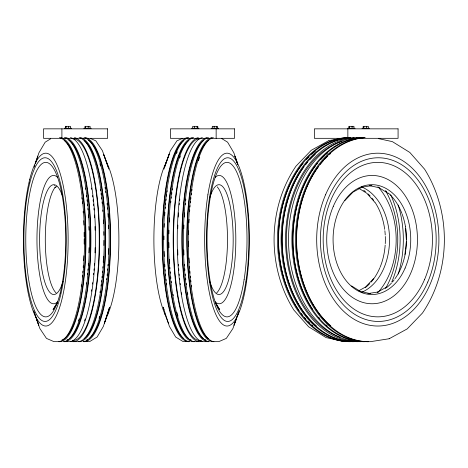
<?xml version="1.0" encoding="UTF-8"?>
<svg xmlns="http://www.w3.org/2000/svg" width="468" height="468" viewBox="0 0 468 468"><rect width="100%" height="100%" fill="white"/><g stroke="black" fill="none" stroke-linecap="round" stroke-linejoin="round"><path stroke-width="0.7" d="M404.914 254.779L406.435 240.757L405.335 226.652M34.281 167.158L34.954 165.081M35.463 163.42L38.902 152.837L45.174 142.184L50.626 138.815M164.742 166.59L170.358 150.696L176.957 140.821L182.222 138.51M163.964 169.094L169.287 154.001L165.485 163.87M237.375 315.607L233.988 325.213L236.293 319.088M237.861 314.239L239.066 310.805M238.294 313.303L232.918 328.518L226.319 338.393L218.837 341.628L214.116 341.669A102.088 26.424 -90 0 1 188.253 241.084A102.088 26.424 -90 0 1 213.349 137.65M35.627 162.039L37.861 156.066M108.108 313.519L104.417 323.148L109.57 307.201L103.381 326.377L97.104 337.03L89.803 341.5L84.731 341.669M57.225 302.603L53.059 309.676L57.318 302.989M344.916 200.52L352.971 192.155L362.285 187.019M373.522 278.694L365.467 287.065L358.634 290.827M54.92 187.609L56.727 186.539M328.788 140.628L311.261 150.286L295.975 166.181C267.386 208.272 266.912 266.982 293.828 309.997L308.623 326.775L326.079 337.598L344.7 341.628M377.36 292.196L386.673 287.065M389.148 338.75L407.178 328.928L422.464 313.034C451.053 270.943 451.526 212.232 424.611 169.217L409.816 152.439L392.36 141.623L378.565 138.633M329.022 140.505L343.424 138.259M361.782 187.182L371.961 185.597L369.568 185.638M377.857 292.032L367.953 293.576L370.352 293.617L360.495 291.482M367.24 341.669L370.416 341.669L389.417 338.709M64.251 128.261L71.633 128.261M83.825 128.261L91.207 128.261M191.582 128.261L198.964 128.261M211.156 128.261L218.538 128.261M347.701 128.261L355.083 128.261M362.033 128.261L369.416 128.261M199.058 340.406L201.761 340.406M65.034 341.669L69.673 341.669A102.088 26.424 -90 0 0 95.531 241.084A102.088 26.424 -90 0 0 70.434 137.65M73.728 341.669L78.361 341.669A102.088 26.424 90 0 0 104.224 241.084A102.088 26.424 90 0 0 79.121 137.65M188.042 341.669L182.976 341.5L175.675 337.03L169.398 326.377L163.209 307.201L163.958 309.605M199.052 341.669L194.419 341.669A102.088 26.424 -90 0 1 168.556 241.084A102.088 26.424 -90 0 1 193.653 137.65M207.739 341.669L203.106 341.669A102.088 26.424 90 0 1 177.243 241.084A102.088 26.424 90 0 1 202.346 137.65M369.293 185.597L379.15 187.732M54.189 185.468L54.54 185.597M90.552 138.51L95.823 140.821L102.422 150.696L108.038 166.59M221.534 138.446L227.6 142.184L233.877 152.837L237.762 164.794M378.922 187.609L388.071 193.296M358.933 188.37L366.865 193.296L374.669 202.135M351.573 285.919L360.723 291.605M215.456 302.989L219.72 309.676L215.204 302.018M107.289 163.87L103.75 154.686L108.816 169.094M164.672 313.519L168.357 323.148M36.481 319.088L38.785 325.213L33.708 310.805M237.153 162.039L234.918 156.066L237.153 162.999M34.246 312.624L39.862 328.518L46.461 338.393L53.943 341.628L58.664 341.669A102.088 26.424 -90 0 0 84.527 241.084A102.088 26.424 -90 0 0 59.424 137.65M368.275 128.261L368.275 126.331L363.168 126.331L363.168 128.261M366.403 126.331L366.403 128.261M363.852 126.331L363.852 128.261M353.943 128.261L353.943 126.331L348.841 126.331L348.841 128.261M352.076 126.331L352.076 128.261M349.526 126.331L349.526 128.261M347.853 128.846L347.853 138.317M217.398 128.261L217.398 126.331L212.296 126.331L212.296 128.261M216.713 126.331L216.713 128.261M216.146 128.846L216.146 138.317M214.163 126.331L214.163 128.261M197.824 128.261L197.824 126.331L192.717 126.331L192.717 128.261M197.139 126.331L197.139 128.261M194.589 126.331L194.589 128.261M90.067 128.261L90.067 126.331L84.965 126.331L84.965 128.261M88.2 126.331L88.2 128.261M85.65 126.331L85.65 128.261M70.492 128.261L70.492 126.331L65.391 126.331L65.391 128.261M68.626 126.331L68.626 128.261M66.076 126.331L66.076 128.261M61.899 128.846L61.899 138.317M64.566 140.663A100.819 26.097 -90 0 1 85.615 244.706A100.819 26.097 -90 0 1 61.957 340.002M60.875 137.65A102.088 26.424 -90 0 1 85.96 243.495A102.088 26.424 -90 0 1 58.863 341.658M65.801 137.65A102.088 26.424 -90 0 1 90.88 243.495A102.088 26.424 -90 0 1 63.788 341.658M64.35 137.65A102.088 26.424 -90 0 1 89.447 241.084A102.088 26.424 -90 0 1 63.59 341.669M85.451 188.025A100.819 26.097 -90 0 1 85.65 189.353M86.498 195.525A100.819 26.097 -90 0 1 86.674 196.934M87.001 199.783A100.819 26.097 -90 0 1 87.159 201.222M87.457 204.124A100.819 26.097 -90 0 1 87.592 205.587M87.855 208.517A100.819 26.097 -90 0 1 87.972 209.992M88.335 214.976A100.819 26.097 -90 0 1 88.511 217.825M88.902 226.53A100.819 26.097 -90 0 1 89.008 230.186M89.037 247.718A100.819 26.097 -90 0 1 88.897 252.849M88.37 263.642A100.819 26.097 -90 0 1 88.276 265.134M88.002 268.854A100.819 26.097 -90 0 1 87.885 270.334M87.627 273.289A100.819 26.097 -90 0 1 87.487 274.757M86.627 282.66A100.819 26.097 -90 0 1 86.451 284.058M79.127 318.965A100.819 26.097 -90 0 1 78.443 320.972M68.884 140.23A100.819 26.097 -90 0 1 90.57 238.68A100.819 26.097 -90 0 1 69.352 338.656M68.123 339.44A100.819 26.097 -90 0 1 66.883 340.002M81.83 197.642A100.819 26.097 -90 0 1 81.999 199.07M82.309 201.942A100.819 26.097 -90 0 1 82.462 203.393M83.164 211.466A100.819 26.097 -90 0 1 83.263 212.858M83.737 220.709A100.819 26.097 -90 0 1 83.93 225.067M84.135 232.38A100.819 26.097 -90 0 1 84.187 236.755M84.199 238.932A100.819 26.097 -90 0 1 84.176 244.05M83.866 255.762A100.819 26.097 -90 0 1 83.614 260.805M83.298 265.877A100.819 26.097 -90 0 1 83.193 267.363M82.894 271.077A100.819 26.097 -90 0 1 82.766 272.551M82.491 275.488A100.819 26.097 -90 0 1 82.345 276.939M81.438 284.749A100.819 26.097 -90 0 1 81.257 286.129M63.034 281.397A54.92 14.215 90 0 1 43.635 277.957A54.92 14.215 90 0 1 43.226 202.954A54.92 14.215 90 0 1 62.566 196.349M57.605 301.831A64.151 16.602 -90 0 1 36.96 239.774A64.151 16.602 -90 0 1 57.523 177.308M56.119 292.945A54.92 14.215 -90 0 1 45.297 240.768A54.92 14.215 -90 0 1 55.534 186.872M100.427 189.353A100.819 26.097 -90 0 1 100.62 190.698M101 193.436A100.819 26.097 -90 0 1 101.182 194.828M101.527 197.642A100.819 26.097 -90 0 1 101.696 199.07M102.006 201.942A100.819 26.097 -90 0 1 102.159 203.393M102.744 209.992A100.819 26.097 -90 0 1 102.861 211.466M103.399 219.983A100.819 26.097 -90 0 1 103.568 223.61M103.814 231.648A100.819 26.097 -90 0 1 103.873 235.299M103.896 240.388A100.819 26.097 -90 0 1 103.855 245.513M103.527 256.487A100.819 26.097 -90 0 1 103.235 262.226M102.942 266.62A100.819 26.097 -90 0 1 102.831 268.111M102.591 271.077A100.819 26.097 -90 0 1 102.463 272.551M102.118 276.214A100.819 26.097 -90 0 1 101.966 277.664M101.65 280.537A100.819 26.097 -90 0 1 101.486 281.952M101.135 284.749A100.819 26.097 -90 0 1 100.953 286.129M100.222 291.195A100.819 26.097 -90 0 1 99.988 292.699M91.535 188.025A100.819 26.097 -90 0 1 91.734 189.353M92.582 195.525A100.819 26.097 -90 0 1 92.758 196.934M93.085 199.783A100.819 26.097 -90 0 1 93.243 201.222M93.536 204.124A100.819 26.097 -90 0 1 93.676 205.587M93.933 208.517A100.819 26.097 -90 0 1 94.056 209.992M94.419 214.976A100.819 26.097 -90 0 1 94.589 217.825M94.986 226.53A100.819 26.097 -90 0 1 95.092 230.186M95.121 247.718A100.819 26.097 -90 0 1 94.981 252.849M94.454 263.642A100.819 26.097 -90 0 1 94.355 265.134M94.086 268.854A100.819 26.097 -90 0 1 93.969 270.334M93.711 273.289A100.819 26.097 -90 0 1 93.571 274.757M92.711 282.66A100.819 26.097 -90 0 1 92.535 284.058M91.763 289.686A100.819 26.097 -90 0 1 91.535 291.195M85.205 318.965A100.819 26.097 -90 0 1 84.521 320.972M72.616 138.809A100.819 26.097 -90 0 1 99.263 239.862A100.819 26.097 -90 0 1 72.487 340.394M74.488 137.65A102.088 26.424 -90 0 1 99.52 247.145A102.088 26.424 -90 0 1 70.586 341.207M84.263 140.663A100.819 26.097 -90 0 1 105.347 239.885A100.819 26.097 -90 0 1 84.123 338.656M80.572 137.65A102.088 26.424 -90 0 1 105.657 243.495A102.088 26.424 -90 0 1 78.56 341.658M84.047 137.65A102.088 26.424 -90 0 1 109.149 241.084A102.088 26.424 -90 0 1 83.286 341.669M99.912 163.747A100.819 26.097 -90 0 1 100.573 166.046M105.043 187.364A100.819 26.097 -90 0 1 105.247 188.686M105.645 191.377A100.819 26.097 -90 0 1 105.832 192.746M107.078 203.393A100.819 26.097 -90 0 1 107.225 204.855M107.488 207.78A100.819 26.097 -90 0 1 107.611 209.254M107.938 213.566A100.819 26.097 -90 0 1 108.166 217.111M108.547 225.067A100.819 26.097 -90 0 1 108.67 228.723M108.722 248.455A100.819 26.097 -90 0 1 108.541 254.311M108.02 264.385A100.819 26.097 -90 0 1 107.921 265.877M107.698 268.854A100.819 26.097 -90 0 1 107.581 270.334M107.254 274.026A100.819 26.097 -90 0 1 107.113 275.488M106.815 278.39A100.819 26.097 -90 0 1 106.657 279.823M99.707 316.163A100.819 26.097 -90 0 1 99.046 318.281M88.581 140.23A100.819 26.097 -90 0 1 110.267 238.68A100.819 26.097 -90 0 1 89.049 338.656M87.82 339.44A100.819 26.097 -90 0 1 86.58 340.002M85.498 137.65A102.088 26.424 -90 0 1 110.577 243.495A102.088 26.424 -90 0 1 83.485 341.658M106.558 162.378A86.416 22.365 90 0 1 118.884 237.674A86.416 22.365 90 0 1 107.441 315.028M183.731 338.656A100.819 26.097 -90 0 1 162.507 239.885A100.819 26.097 -90 0 1 183.591 140.663M189.294 341.658A102.088 26.424 -90 0 1 162.197 243.495A102.088 26.424 -90 0 1 187.282 137.65M189.493 341.669A102.088 26.424 -90 0 1 163.63 241.084A102.088 26.424 -90 0 1 188.733 137.65M202.188 341.207A102.088 26.424 90 0 1 173.259 247.145A102.088 26.424 90 0 1 198.292 137.65M194.22 341.658A102.088 26.424 -90 0 1 167.123 243.495A102.088 26.424 -90 0 1 192.208 137.65M191.125 340.002A100.819 26.097 -90 0 1 189.885 339.44M188.651 338.656A100.819 26.097 -90 0 1 167.433 239.885A100.819 26.097 -90 0 1 188.51 140.663M177.998 316.163A100.819 26.097 -90 0 1 176.939 312.466M173.283 295.659A100.819 26.097 -90 0 1 173.037 294.185M171.382 282.66A100.819 26.097 -90 0 1 171.212 281.245M170.89 278.39A100.819 26.097 -90 0 1 170.738 276.939M170.381 273.289A100.819 26.097 -90 0 1 170.247 271.814M170.001 268.854A100.819 26.097 -90 0 1 169.89 267.363M169.632 263.642A100.819 26.097 -90 0 1 169.387 259.371M168.966 247.718A100.819 26.097 -90 0 1 168.895 242.582M168.925 233.842A100.819 26.097 -90 0 1 168.995 230.186M169.276 222.16A100.819 26.097 -90 0 1 169.498 217.825M170.697 202.667A100.819 26.097 -90 0 1 170.849 201.222M171.165 198.356A100.819 26.097 -90 0 1 171.335 196.934M171.686 194.132A100.819 26.097 -90 0 1 171.873 192.746M172.253 190.026A100.819 26.097 -90 0 1 172.452 188.686M179.654 158.003A100.819 26.097 -90 0 1 180.385 156.019M165.339 315.028A86.416 22.365 90 0 1 153.896 237.674A86.416 22.365 90 0 1 166.222 162.378M166.719 284.749A100.819 26.097 90 0 1 166.544 283.356M166.204 280.537A100.819 26.097 90 0 1 166.041 279.103M165.666 275.488A100.819 26.097 90 0 1 165.526 274.026M165.262 271.077A100.819 26.097 90 0 1 165.14 269.597M164.911 266.62A100.819 26.097 90 0 1 164.759 264.385M164.326 256.487A100.819 26.097 90 0 1 164.133 251.386M163.958 239.657A100.819 26.097 90 0 1 163.975 236.03M164.151 227.261A100.819 26.097 90 0 1 164.286 223.61M164.701 215.684A100.819 26.097 90 0 1 164.941 212.162M165.227 208.517A100.819 26.097 90 0 1 165.356 207.049M165.555 204.855A100.819 26.097 90 0 1 165.695 203.393M166 200.503A100.819 26.097 90 0 1 166.158 199.07M166.497 196.227A100.819 26.097 90 0 1 166.672 194.828M167.041 192.061A100.819 26.097 90 0 1 167.234 190.698M176.465 153.539A100.819 26.097 90 0 1 177.226 151.802M208.991 341.658A102.088 26.424 90 0 1 181.9 243.495A102.088 26.424 90 0 1 206.979 137.65M205.897 340.002A100.819 26.097 -90 0 1 204.656 339.44M203.428 338.656A100.819 26.097 -90 0 1 182.204 239.885A100.819 26.097 -90 0 1 203.287 140.663M200.292 340.394A100.819 26.097 -90 0 1 173.517 239.862A100.819 26.097 -90 0 1 200.164 138.809M181.724 294.185A100.819 26.097 -90 0 1 181.485 292.699M180.332 284.749A100.819 26.097 -90 0 1 180.157 283.356M179.735 279.823A100.819 26.097 -90 0 1 179.577 278.39M179.279 275.488A100.819 26.097 -90 0 1 179.139 274.026M178.811 270.334A100.819 26.097 -90 0 1 178.694 268.854M178.472 265.877A100.819 26.097 -90 0 1 178.372 264.385M177.881 255.037A100.819 26.097 -90 0 1 177.705 249.924M177.723 228.723A100.819 26.097 -90 0 1 177.846 225.067M178.226 217.111A100.819 26.097 -90 0 1 178.507 212.858M179.168 204.855A100.819 26.097 -90 0 1 179.314 203.393M179.613 200.503A100.819 26.097 -90 0 1 179.776 199.07M187.808 294.185A100.819 26.097 -90 0 1 187.563 292.699M186.416 284.749A100.819 26.097 -90 0 1 186.241 283.356M185.819 279.823A100.819 26.097 -90 0 1 185.661 278.39M185.363 275.488A100.819 26.097 -90 0 1 185.223 274.026M184.895 270.334A100.819 26.097 -90 0 1 184.778 268.854M184.556 265.877A100.819 26.097 -90 0 1 184.456 264.385M183.959 255.037A100.819 26.097 -90 0 1 183.789 249.924M183.807 228.723A100.819 26.097 -90 0 1 183.924 225.067M184.31 217.111A100.819 26.097 -90 0 1 184.591 212.858M185.252 204.855A100.819 26.097 -90 0 1 185.398 203.393M185.697 200.503A100.819 26.097 -90 0 1 185.854 199.07M209.19 341.669A102.088 26.424 -90 0 1 183.327 241.084A102.088 26.424 -90 0 1 208.43 137.65M213.917 341.658A102.088 26.424 -90 0 1 186.82 243.495A102.088 26.424 -90 0 1 211.905 137.65M208.348 338.656A100.819 26.097 -90 0 1 187.13 239.885A100.819 26.097 -90 0 1 208.207 140.663M215.257 177.308A64.151 16.602 90 0 1 235.819 239.774A64.151 16.602 90 0 1 215.175 301.831M209.769 197.753A54.92 14.215 -90 0 1 229.291 201.866A54.92 14.215 -90 0 1 229.273 277.425A54.92 14.215 -90 0 1 209.746 281.397M217.24 186.872A54.92 14.215 -90 0 1 227.483 240.768A54.92 14.215 -90 0 1 216.661 292.945M191.617 286.808A100.819 26.097 -90 0 1 191.43 285.439M190.991 281.952A100.819 26.097 -90 0 1 190.827 280.537M190.511 277.664A100.819 26.097 -90 0 1 190.359 276.214M190.078 273.289A100.819 26.097 -90 0 1 189.879 271.077M189.645 268.111A100.819 26.097 -90 0 1 189.534 266.62M189.288 262.934A100.819 26.097 -90 0 1 189.013 257.932M188.633 246.25A100.819 26.097 -90 0 1 188.581 241.119M188.61 234.573A100.819 26.097 -90 0 1 188.674 230.917M188.937 222.885A100.819 26.097 -90 0 1 189.113 219.264M189.616 211.466A100.819 26.097 -90 0 1 189.727 209.992M189.979 207.049A100.819 26.097 -90 0 1 190.107 205.587M190.394 202.667A100.819 26.097 -90 0 1 190.546 201.222M190.78 199.07A100.819 26.097 -90 0 1 190.944 197.642M191.295 194.828A100.819 26.097 -90 0 1 191.476 193.436M191.857 190.698A100.819 26.097 -90 0 1 192.05 189.353M198.397 160.799A100.819 26.097 -90 0 1 199.59 157.33M349.596 341.693A102.088 72.189 -90 0 1 277.512 242.055A102.088 72.189 -90 0 1 346.133 137.645M350.655 341.693A102.088 72.189 -90 0 1 278.571 242.055A102.088 72.189 -90 0 1 347.192 137.645M358.377 341.693A102.088 72.189 90 0 1 285.579 242.564A102.088 72.189 90 0 1 354.194 137.645M354.258 341.693A102.088 72.189 90 0 1 282.175 242.055A102.088 72.189 90 0 1 350.801 137.645M353.2 341.693A102.088 72.189 -90 0 1 281.116 242.055A102.088 72.189 -90 0 1 349.736 137.645M316.339 325.839A100.819 71.294 -90 0 1 303.948 166.824M305.762 164.455A100.819 71.294 -90 0 1 307.64 162.156M310.085 159.401A100.819 71.294 -90 0 1 315.216 154.364M312.735 325.839A100.819 71.294 -90 0 1 311.723 324.95M309.711 323.095A100.819 71.294 -90 0 1 308.225 321.639M305.803 319.077A100.819 71.294 -90 0 1 304.387 317.474M302.544 315.251A100.819 71.294 -90 0 1 301.205 313.537M299.046 310.588A100.819 71.294 -90 0 1 303.089 163.297M306.481 159.401A100.819 71.294 -90 0 1 309.009 156.803M311.612 154.364A100.819 71.294 -90 0 1 315.344 151.252M361.542 186.872A54.92 38.832 -90 0 1 389.534 239.815A54.92 38.832 -90 0 1 361.261 292.459M364.01 341.693A102.088 72.189 90 0 1 291.933 242.055A102.088 72.189 90 0 1 360.553 137.645M327.155 325.839A100.819 71.294 -90 0 1 326.137 324.95M319.749 318.55A100.819 71.294 -90 0 1 318.807 317.474M312.63 309.377A100.819 71.294 -90 0 1 315.66 165.631M316.573 164.455A100.819 71.294 -90 0 1 317.509 163.297M320.896 159.401A100.819 71.294 -90 0 1 324.979 155.317M326.026 154.364A100.819 71.294 -90 0 1 327.618 152.983M339.897 337.223A100.819 71.294 -90 0 1 286.451 237.984A100.819 71.294 -90 0 1 342.126 141.231M360.617 341.693A102.088 72.189 -90 0 1 288.54 242.055A102.088 72.189 -90 0 1 357.16 137.645M365.075 341.693A102.088 72.189 -90 0 1 292.991 242.055A102.088 72.189 -90 0 1 361.612 137.645M367.62 341.693A102.088 72.189 -90 0 1 295.536 242.055A102.088 72.189 -90 0 1 364.157 137.645M330.759 325.839A100.819 71.294 -90 0 1 318.369 166.824M320.176 164.455A100.819 71.294 -90 0 1 323.517 160.489M324.505 159.401A100.819 71.294 -90 0 1 327.547 156.3M329.636 154.364A100.819 71.294 -90 0 1 330.689 153.44M368.679 341.693A102.088 72.189 -90 0 1 296.595 242.055A102.088 72.189 -90 0 1 365.221 137.645M363.689 190.341A54.92 38.832 -90 0 1 365.49 191.681M368.158 193.992A54.92 38.832 -90 0 1 370.106 195.969M371.972 198.116A54.92 38.832 -90 0 1 373.733 200.409M374.95 202.176A54.92 38.832 -90 0 1 384.678 229.308M384.854 230.73A54.92 38.832 -90 0 1 385.228 235.03M385.299 236.469A54.92 38.832 -90 0 1 385.263 243.623M385.176 245.056A54.92 38.832 -90 0 1 380.016 267.421M379.747 268.065A54.92 38.832 -90 0 1 371.177 282.046M369.755 283.62A54.92 38.832 -90 0 1 365.233 287.738M385.503 190.774A54.92 38.832 -90 0 1 386.697 191.681M388.364 193.079A54.92 38.832 -90 0 1 401.772 213.156M402.024 213.817A54.92 38.832 -90 0 1 405.452 226.518M405.785 228.606A54.92 38.832 -90 0 1 406.569 239.341M406.546 241.476A54.92 38.832 -90 0 1 405.955 249.35M405.762 250.766A54.92 38.832 -90 0 1 405.165 254.253M405.025 254.937A54.92 38.832 -90 0 1 395.01 278.7M394.179 279.829A54.92 38.832 -90 0 1 392.383 282.046M391.441 283.105A54.92 38.832 -90 0 1 386.439 287.738M398.174 204.996A85.761 60.641 -90 0 1 398.215 274.096M377.922 186.726A67.07 47.426 90 0 1 377.816 292.605M390.663 194.776A81.83 57.862 -90 0 1 391.745 282.011M385.731 190.997A77.899 55.084 90 0 1 385.492 288.645M107.64 128.846L43.518 128.846L43.518 138.317L107.64 138.317L107.64 128.846M234.532 128.846L170.41 128.846L170.41 138.317L234.532 138.317L234.532 128.846M398.075 128.846L314.373 128.846L314.373 138.317L398.075 138.317L398.075 128.846M60.197 293.062A77.243 19.989 -90 0 0 50.526 164.59A77.243 19.989 -90 0 0 26.565 261.173A77.243 19.989 -90 0 0 60.197 293.062M29.619 179.806A86.416 22.365 90 0 0 40.429 323.534A86.416 22.365 90 0 0 67.24 215.485A86.416 22.365 90 0 0 29.619 179.806M29.782 182.976A81.83 21.177 90 0 0 40.02 319.082A81.83 21.177 90 0 0 65.409 216.766A81.83 21.177 90 0 0 29.782 182.976M207.886 194.828A86.416 22.365 90 0 0 226.547 326.009A86.416 22.365 90 0 0 246.618 197.987A86.416 22.365 90 0 0 207.886 194.828M245.823 282.011A81.83 21.177 -90 0 0 228.156 157.792A81.83 21.177 -90 0 0 209.149 279.016A81.83 21.177 -90 0 0 245.823 282.011M244.115 279.636A77.243 19.989 -90 0 0 227.436 162.378A77.243 19.989 -90 0 0 209.494 276.81A77.243 19.989 -90 0 0 244.115 279.636M325.535 194.828A86.416 61.109 90 0 0 376.506 326.009A86.416 61.109 90 0 0 431.35 197.987A86.416 61.109 90 0 0 325.535 194.828M427.793 282.011A81.83 57.862 -90 0 0 379.525 157.792A81.83 57.862 -90 0 0 327.594 279.016A81.83 57.862 -90 0 0 427.793 282.011M424.511 279.636A77.243 54.621 -90 0 0 378.951 162.378A77.243 54.621 -90 0 0 329.928 276.81A77.243 54.621 -90 0 0 424.511 279.636M333.292 206.365A64.151 45.361 90 0 0 371.13 303.744A64.151 45.361 90 0 0 411.84 208.71A64.151 45.361 90 0 0 333.292 206.365M405.118 268.065A54.92 38.832 -90 0 0 372.727 184.702A54.92 38.832 -90 0 0 337.873 266.058A54.92 38.832 -90 0 0 405.118 268.065"/></g></svg>
